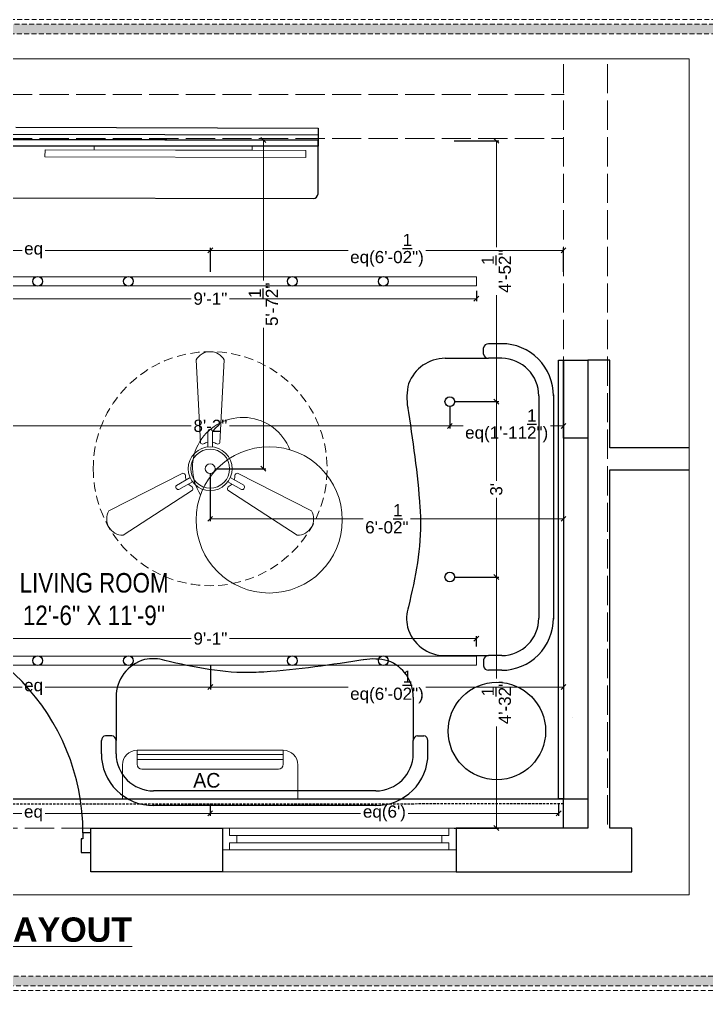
# Model space of a CAD drawing. Header units: millimetres. Extents: x 35877 to 3066687, y -650199 to -40525.
# Drawn here: x 148416.6 to 148557.6, y -179306.1 to -179106.9 of the extents above; entities that cross this region are included whole.
import ezdxf

# ---------------------------------------------------------------- set-up
doc = ezdxf.new("R2010")
doc.units = ezdxf.units.MM
doc.header["$MEASUREMENT"] = 0
doc.header["$PDMODE"] = 35
for name, pattern in [('00 . GROUND FLOOR$0$DASHED', [0.75, 0.5, -0.25]), ('ACAD_ISO02W100', [15, 12, -3]), ('DASHED', [0.75, 0.5, -0.25]), ('DASHEDX2', [1.5, 1, -0.5])]:
    doc.linetypes.add(name, pattern=pattern)
doc.layers.get('Defpoints').update_dxf_attribs({"color": 220})
doc.layers.add('AR DOOR', color=40, linetype='Continuous')
doc.layers.add('AR ELE-5', color=134, linetype='Continuous')
for name, color, linetype, lineweight in [('DIM.', 250, 'Continuous', 13), ('dim05', 1, 'Continuous', 13), ('Dimension', 10, 'DASHEDX2', 20), ('el', 7, 'Continuous', 20), ('Electrical', 84, 'Continuous', 30), ('FIRST FLOOR ( TEXT )', 7, 'Continuous', 9), ('FUR', 250, 'Continuous', 0), ('FURNITURE', 32, 'Continuous', 9), ('GDR_FLOATING COLUMN', 3, 'Continuous', 18), ('GROUND FLOOR', 7, 'Continuous', 9), ('GROUND FLOOR  ( PLINE )', 251, 'Continuous', 30), ('GROUND FLOOR ( DW_RAIL )', 7, 'Continuous', 9), ('Labelling', 1, 'Continuous', 25), ('Text', 7, 'Continuous', 15), ('wall', 7, 'Continuous', 30)]:
    doc.layers.add(name, color=color, linetype=linetype, lineweight=lineweight)
doc.styles.add('Arial', font='arial.ttf')
doc.styles.add('KATHA', font='swissc.ttf')
doc.styles.get("Standard").update_dxf_attribs({"font": 'arial.ttf', "height": 6})
doc.styles.add('TEXT', font='eurr____.ttf')
doc.dimstyles.new('ISO-25', dxfattribs={"dimtxt": 2.5, "dimasz": 1, "dimexe": 0.5, "dimexo": 1, "dimtad": 0, "dimdec": 1, "dimlunit": 4, "dimtxsty": 'Standard', "dimblk": 'OBLIQUE', "dimcen": 2.5, "dimclrd": 1, "dimclre": 1, "dimclrt": 5, "dimadec": 0, "dimazin": 0, "dimtfac": 1, "dimtdec": 1, "dimtmove": 0, "dimatfit": 3, "dimfxl": 1, "dimlwd": -1, "dimarcsym": 0})

# ---------------------------------------------------------------- blocks, each defined once
blk = doc.blocks.new('*U20')
for points in [[(0, 0), (0, 1120), (30, 1120), (30, 0)], [(-40, 0), (0, 0), (0, -30), (10, -30), (10, -100), (-40, -100)], [(1160, 0), (1120, 0), (1120, -30), (1110, -30), (1110, -100), (1160, -100)]]:
    blk.add_lwpolyline(points, close=True)
at = {"layer": 'AR ELE-5', "linetype": 'ByBlock', "ltscale": 15}
blk.add_arc((-1.6, -0.7), 1121.6, 0.0347, 87.627, dxfattribs=at)
blk = doc.blocks.new('ac paln')
at = {"layer": 'Electrical', "lineweight": 15}
for p, q in [((389238.69, -37646.36), (389238.69, -37610.34)), ((389238.69, -37610.34), (389245.67, -37610.34)), ((389245.81, -37613.35), (389248.68, -37613.35)), ((389246.82, -37643.35), (389246.82, -37613.35)), ((389247.82, -37643.35), (389247.82, -37613.35)), ((389248.68, -37613.35), (389248.68, -37643.35)), ((389248.68, -37643.35), (389248.68, -37613.35)), ((389244.81, -37642.35), (389244.81, -37614.35)), ((389245.81, -37643.35), (389248.68, -37643.35)), ((389248.68, -37643.35), (389248.68, -37643.35)), ((389245.67, -37646.36), (389238.69, -37646.36))]:
    blk.add_line(p, q, dxfattribs=at)
for centre, start, end in [((389245.67, -37613.35), 0, 90), ((389245.67, -37643.35), 270, 0)]:
    blk.add_arc(centre, 3.01, start, end, dxfattribs=at)
at = {"layer": 'Electrical', "lineweight": 15, "extrusion": (0, 0, -1)}
for centre, start_param, end_param in [((389245.81, -37614.35), -0.785398, 0.785398), ((389245.81, -37642.35), 3.926991, 5.497787)]:
    blk.add_ellipse(centre, major_axis=(-0.71, 0.71), ratio=1, start_param=start_param, end_param=end_param, dxfattribs=at)
at = {"layer": 'Text', "style": 'TEXT'}
blk.add_text('AC', height=3, rotation=270, dxfattribs=at).set_placement((389241.02, -37624.87))
blk = doc.blocks.new('fan')
at = {"layer": 'Electrical', "lineweight": 15, "ltscale": 20, "transparency": 33554687}
for p, q in [((3300835.29, -509900.78), (3300836.47, -509923.43)), ((3300841.81, -509923.43), (3300842.99, -509900.78)), ((3300838.47, -509924.57), (3300838.47, -509920.25)), ((3300839.81, -509920.28), (3300839.81, -509924.57)), ((3300831.66, -509931.77), (3300811.45, -509942.07)), ((3300829.93, -509935.08), (3300833.64, -509932.93)), ((3300844.64, -509932.93), (3300848.38, -509935.09)), ((3300866.83, -509942.07), (3300846.62, -509931.77)), ((3300815.3, -509948.74), (3300834.33, -509936.39)), ((3300834.31, -509934.09), (3300830.57, -509936.25)), ((3300843.95, -509936.39), (3300862.98, -509948.74)), ((3300847.68, -509936.23), (3300843.97, -509934.09))]:
    blk.add_line(p, q, dxfattribs=at)
at = {"layer": 'Electrical', "linetype": 'DASHED', "lineweight": 15, "ltscale": 5, "transparency": 33554687}
blk.add_circle((3300839.14, -509930.53), 32, dxfattribs=at)
at = {"layer": 'Electrical', "lineweight": 15, "ltscale": 20, "transparency": 33554687}
for centre, major_axis, start_param, end_param in [((3300839.14, -509902.94), (3.12, 3.12), -0.272136, 1.842967), ((3300839.13, -509920.5), (0.501, 0.501), -0.465536, 1.983618), ((3300839.14, -509930.53), (4.24, -4.24), 3.14161, 9.424795), ((3300839.14, -509930.53), (3.77, -3.77), 1.749190548672175e-05, 6.283202799085073), ((3300837.1, -509923.08), (0.51, 0.51), 2.863014, 4.257784), ((3300839.14, -509926.42), (2.27, -2.27), 2.565057, 2.951308), ((3300839.14, -509926.42), (2.27, 2.27), 0.19032, 0.57657), ((3300841.18, -509923.08), (0.51, -0.51), 5.167028, 6.561799), ((3300839.14, -509930.53), (0.943, 0.943), 1.570814, 7.853999), ((3300831.67, -509932.49), (0.51, -0.51), 0.978238, 2.373008), ((3300835.59, -509932.58), (2.27, -2.27), 3.855511, 4.241762), ((3300842.69, -509932.58), (2.27, 2.27), 5.183051, 5.569301), ((3300846.61, -509932.49), (0.51, -0.51), 2.339416, 3.734186), ((3300830.46, -509935.55), (0.501, -0.501), 3.199655, 5.648809), ((3300835.59, -509932.58), (2.27, -2.27), 4.659452, 5.045703), ((3300833.71, -509936.02), (0.51, 0.51), -1.325776, 0.068994), ((3300844.57, -509936.02), (0.51, -0.51), 3.072633, 4.467404), ((3300842.69, -509932.58), (2.27, 2.27), 4.37911, 4.765361), ((3300847.83, -509935.54), (0.501, 0.501), 3.723254, 6.172408), ((3300815.25, -509944.32), (3.12, -3.12), 3.393055, 5.508159), ((3300863.03, -509944.32), (3.12, -3.12), 5.48745, 7.602554)]:
    blk.add_ellipse(centre, major_axis=major_axis, ratio=1, start_param=start_param, end_param=end_param, dxfattribs=at)
blk = doc.blocks.new('_Oblique')
at = {"layer": 'wall', "color": 0, "lineweight": -2}
blk.add_line((-0.5, -0.5), (0.5, 0.5), dxfattribs=at)
blk = doc.blocks.new('*D389')
at = {"layer": 'Defpoints', "color": 0, "lineweight": 0, "transparency": 16777216}
for p in [(148383.2, -179154.25), (148383.2, -179159.68, 0.05), (148455.75, -179159.68, 0.05)]:
    blk.add_point(p, dxfattribs=at)
at = {"layer": 'dim05', "color": 1, "linetype": 'Continuous', "lineweight": -2, "transparency": 16777216}
for p, q in [((148383.2, -179158.68), (148383.2, -179153.75)), ((148455.75, -179158.68), (148455.75, -179153.75))]:
    blk.add_line(p, q, dxfattribs=at)
at = {"layer": 'dim05', "color": 1, "linetype": 'Continuous', "transparency": 16777216}
for p, q in [((148383.2, -179154.25), (148417.1, -179154.25)), ((148455.75, -179154.25), (148421.86, -179154.25))]:
    blk.add_line(p, q, dxfattribs=at)
at = {"layer": 'dim05', "color": 1, "transparency": 16777216, "rotation": 180}
blk.add_blockref('_Oblique', (148383.2, -179154.25), dxfattribs=at)
at = {"layer": 'dim05', "color": 1, "transparency": 16777216}
blk.add_blockref('_Oblique', (148455.75, -179154.25), dxfattribs=at)
at = {"layer": 'dim05', "color": 5, "lineweight": 25, "transparency": 16777216, "insert": (148419.48, -179154.25), "char_height": 2.5, "attachment_point": 5, "style": 'Arial'}
blk.add_mtext('eq', dxfattribs=at)
blk = doc.blocks.new('*D390')
at = {"layer": 'Defpoints', "color": 0, "lineweight": 0, "transparency": 16777216}
for p in [(148528.2, -179154.25), (148455.75, -179159.68, 0.05), (148528.2, -179159.68, 0.05)]:
    blk.add_point(p, dxfattribs=at)
at = {"layer": 'dim05', "color": 1, "linetype": 'Continuous', "lineweight": -2, "transparency": 16777216}
for p, q in [((148455.75, -179158.68), (148455.75, -179153.75)), ((148528.2, -179158.68), (148528.2, -179153.75))]:
    blk.add_line(p, q, dxfattribs=at)
at = {"layer": 'dim05', "color": 1, "linetype": 'Continuous', "transparency": 16777216}
for p, q in [((148455.75, -179154.25), (148483.99, -179154.25)), ((148528.2, -179154.25), (148499.97, -179154.25))]:
    blk.add_line(p, q, dxfattribs=at)
at = {"layer": 'dim05', "color": 1, "transparency": 16777216, "rotation": 180}
blk.add_blockref('_Oblique', (148455.75, -179154.25), dxfattribs=at)
at = {"layer": 'dim05', "color": 1, "transparency": 16777216}
blk.add_blockref('_Oblique', (148528.2, -179154.25), dxfattribs=at)
at = {"layer": 'dim05', "color": 5, "lineweight": 25, "transparency": 16777216, "insert": (148491.98, -179154.25), "char_height": 2.5, "attachment_point": 5, "style": 'Arial'}
blk.add_mtext('eq(6\'-0{\\H1x;\\S1/2;}")', dxfattribs=at)
blk = doc.blocks.new('*D391')
at = {"layer": 'Defpoints', "color": 0, "lineweight": 0, "transparency": 16777216}
for p in [(148401.18, -179161.56, 0.05), (148510.33, -179161.56, 0.05), (148510.33, -179164.18)]:
    blk.add_point(p, dxfattribs=at)
at = {"layer": 'dim05', "color": 1, "linetype": 'Continuous', "lineweight": -2, "transparency": 16777216}
for p, q in [((148401.18, -179162.56), (148401.18, -179164.68)), ((148510.33, -179162.56), (148510.33, -179164.68))]:
    blk.add_line(p, q, dxfattribs=at)
at = {"layer": 'dim05', "color": 1, "linetype": 'Continuous', "transparency": 16777216}
for p, q in [((148401.18, -179164.18), (148451.81, -179164.18)), ((148510.33, -179164.18), (148459.7, -179164.18))]:
    blk.add_line(p, q, dxfattribs=at)
at = {"layer": 'dim05', "color": 1, "transparency": 16777216, "rotation": 180}
blk.add_blockref('_Oblique', (148401.18, -179164.18), dxfattribs=at)
at = {"layer": 'dim05', "color": 1, "transparency": 16777216}
blk.add_blockref('_Oblique', (148510.33, -179164.18), dxfattribs=at)
at = {"layer": 'dim05', "color": 5, "lineweight": 25, "transparency": 16777216, "insert": (148455.75, -179164.18), "char_height": 2.5, "attachment_point": 5, "style": 'Arial'}
blk.add_mtext('9\'-1"', dxfattribs=at)
blk = doc.blocks.new('*D392')
at = {"layer": 'Defpoints', "color": 0, "lineweight": 0, "transparency": 16777216}
for p in [(148383.2, -179238.42, 0.05), (148455.75, -179238.42, 0.05), (148383.2, -179243.85)]:
    blk.add_point(p, dxfattribs=at)
at = {"layer": 'dim05', "color": 1, "linetype": 'Continuous', "lineweight": -2, "transparency": 16777216}
for p, q in [((148383.2, -179239.42), (148383.2, -179244.35)), ((148455.75, -179239.42), (148455.75, -179244.35))]:
    blk.add_line(p, q, dxfattribs=at)
at = {"layer": 'dim05', "color": 1, "linetype": 'Continuous', "transparency": 16777216}
for p, q in [((148383.2, -179243.85), (148417.1, -179243.85)), ((148455.75, -179243.85), (148421.86, -179243.85))]:
    blk.add_line(p, q, dxfattribs=at)
at = {"layer": 'dim05', "color": 1, "transparency": 16777216, "rotation": 180}
blk.add_blockref('_Oblique', (148383.2, -179243.85), dxfattribs=at)
at = {"layer": 'dim05', "color": 1, "transparency": 16777216}
blk.add_blockref('_Oblique', (148455.75, -179243.85), dxfattribs=at)
at = {"layer": 'dim05', "color": 5, "lineweight": 25, "transparency": 16777216, "insert": (148419.48, -179243.85), "char_height": 2.5, "attachment_point": 5, "style": 'Arial'}
blk.add_mtext('eq', dxfattribs=at)
blk = doc.blocks.new('*D393')
at = {"layer": 'Defpoints', "color": 0, "lineweight": 0, "transparency": 16777216}
for p in [(148455.75, -179238.42, 0.05), (148528.2, -179238.42, 0.05), (148528.2, -179243.85)]:
    blk.add_point(p, dxfattribs=at)
at = {"layer": 'dim05', "color": 1, "linetype": 'Continuous', "lineweight": -2, "transparency": 16777216}
for p, q in [((148455.75, -179239.42), (148455.75, -179244.35)), ((148528.2, -179239.42), (148528.2, -179244.35))]:
    blk.add_line(p, q, dxfattribs=at)
at = {"layer": 'dim05', "color": 1, "linetype": 'Continuous', "transparency": 16777216}
for p, q in [((148455.75, -179243.85), (148483.99, -179243.85)), ((148528.2, -179243.85), (148499.97, -179243.85))]:
    blk.add_line(p, q, dxfattribs=at)
at = {"layer": 'dim05', "color": 1, "transparency": 16777216, "rotation": 180}
blk.add_blockref('_Oblique', (148455.75, -179243.85), dxfattribs=at)
at = {"layer": 'dim05', "color": 1, "transparency": 16777216}
blk.add_blockref('_Oblique', (148528.2, -179243.85), dxfattribs=at)
at = {"layer": 'dim05', "color": 5, "lineweight": 25, "transparency": 16777216, "insert": (148491.98, -179243.85), "char_height": 2.5, "attachment_point": 5, "style": 'Arial'}
blk.add_mtext('eq(6\'-0{\\H1x;\\S1/2;}")', dxfattribs=at)
blk = doc.blocks.new('*D394')
at = {"layer": 'Defpoints', "color": 0, "lineweight": 0, "transparency": 16777216}
for p in [(148510.33, -179233.92), (148401.18, -179236.54, 0.05), (148510.33, -179236.54, 0.05)]:
    blk.add_point(p, dxfattribs=at)
at = {"layer": 'dim05', "color": 1, "linetype": 'Continuous', "lineweight": -2, "transparency": 16777216}
for p, q in [((148401.18, -179235.54), (148401.18, -179233.42)), ((148510.33, -179235.54), (148510.33, -179233.42))]:
    blk.add_line(p, q, dxfattribs=at)
at = {"layer": 'dim05', "color": 1, "linetype": 'Continuous', "transparency": 16777216}
for p, q in [((148401.18, -179233.92), (148451.81, -179233.92)), ((148510.33, -179233.92), (148459.7, -179233.92))]:
    blk.add_line(p, q, dxfattribs=at)
at = {"layer": 'dim05', "color": 1, "transparency": 16777216, "rotation": 180}
blk.add_blockref('_Oblique', (148401.18, -179233.92), dxfattribs=at)
at = {"layer": 'dim05', "color": 1, "transparency": 16777216}
blk.add_blockref('_Oblique', (148510.33, -179233.92), dxfattribs=at)
at = {"layer": 'dim05', "color": 5, "lineweight": 25, "transparency": 16777216, "insert": (148455.75, -179233.92), "char_height": 2.5, "attachment_point": 5, "style": 'Arial'}
blk.add_mtext('9\'-1"', dxfattribs=at)
blk = doc.blocks.new('*D398')
at = {"layer": 'Defpoints', "color": 0, "lineweight": 0, "transparency": 16777216}
for p in [(148504.77, -179221.28, 0.05), (148504.77, -179272.78, 0.05), (148514.42, -179272.78)]:
    blk.add_point(p, dxfattribs=at)
at = {"layer": 'dim05', "color": 1, "linetype": 'Continuous', "lineweight": -2, "transparency": 16777216}
for p, q in [((148505.77, -179221.28), (148514.92, -179221.28)), ((148505.77, -179272.78), (148514.92, -179272.78))]:
    blk.add_line(p, q, dxfattribs=at)
at = {"layer": 'dim05', "color": 1, "linetype": 'Continuous', "transparency": 16777216}
for p, q in [((148514.42, -179221.28), (148514.42, -179242.12)), ((148514.42, -179272.78), (148514.42, -179251.94))]:
    blk.add_line(p, q, dxfattribs=at)
at = {"layer": 'dim05', "color": 1, "transparency": 16777216}
for p, rotation in [((148514.42, -179221.28), 90), ((148514.42, -179272.78), 270)]:
    blk.add_blockref('_Oblique', p, dxfattribs=dict(at, rotation=rotation))
at = {"layer": 'dim05', "color": 5, "lineweight": 25, "transparency": 16777216, "insert": (148514.42, -179247.03), "char_height": 2.5, "attachment_point": 5, "rotation": 90, "style": 'Arial'}
blk.add_mtext('4\'-3{\\H1x;\\S1/2;}"', dxfattribs=at)
blk = doc.blocks.new('*D399')
at = {"layer": 'Defpoints', "color": 0, "lineweight": 0, "transparency": 16777216}
for p in [(148504.77, -179185.28, 0.05), (148514.42, -179185.28), (148504.77, -179221.28, 0.05)]:
    blk.add_point(p, dxfattribs=at)
at = {"layer": 'dim05', "color": 1, "linetype": 'Continuous', "lineweight": -2, "transparency": 16777216}
for p, q in [((148505.77, -179185.28), (148514.92, -179185.28)), ((148505.77, -179221.28), (148514.92, -179221.28))]:
    blk.add_line(p, q, dxfattribs=at)
at = {"layer": 'dim05', "color": 1, "linetype": 'Continuous', "transparency": 16777216}
for p, q in [((148514.42, -179185.28), (148514.42, -179201.51)), ((148514.42, -179221.28), (148514.42, -179205.06))]:
    blk.add_line(p, q, dxfattribs=at)
at = {"layer": 'dim05', "color": 1, "transparency": 16777216}
for p, rotation in [((148514.42, -179185.28), 90), ((148514.42, -179221.28), 270)]:
    blk.add_blockref('_Oblique', p, dxfattribs=dict(at, rotation=rotation))
at = {"layer": 'dim05', "color": 5, "lineweight": 25, "transparency": 16777216, "insert": (148514.42, -179203.28), "char_height": 2.5, "attachment_point": 5, "rotation": 90, "style": 'Arial'}
blk.add_mtext("3'", dxfattribs=at)
blk = doc.blocks.new('*D400')
at = {"layer": 'Defpoints', "color": 0, "lineweight": 0, "transparency": 16777216}
for p in [(148504.77, -179131.78, 0.05), (148514.42, -179131.78), (148504.77, -179185.28, 0.05)]:
    blk.add_point(p, dxfattribs=at)
at = {"layer": 'dim05', "color": 1, "linetype": 'Continuous', "lineweight": -2, "transparency": 16777216}
for p, q in [((148505.77, -179131.78), (148514.92, -179131.78)), ((148505.77, -179185.28), (148514.92, -179185.28))]:
    blk.add_line(p, q, dxfattribs=at)
at = {"layer": 'dim05', "color": 1, "linetype": 'Continuous', "transparency": 16777216}
for p, q in [((148514.42, -179131.78), (148514.42, -179153.62)), ((148514.42, -179185.28), (148514.42, -179163.44))]:
    blk.add_line(p, q, dxfattribs=at)
at = {"layer": 'dim05', "color": 1, "transparency": 16777216}
for p, rotation in [((148514.42, -179131.78), 90), ((148514.42, -179185.28), 270)]:
    blk.add_blockref('_Oblique', p, dxfattribs=dict(at, rotation=rotation))
at = {"layer": 'dim05', "color": 5, "lineweight": 25, "transparency": 16777216, "insert": (148514.42, -179158.53), "char_height": 2.5, "attachment_point": 5, "rotation": 90, "style": 'Arial'}
blk.add_mtext('4\'-5{\\H1x;\\S1/2;}"', dxfattribs=at)
blk = doc.blocks.new('*D402')
at = {"layer": 'Defpoints', "color": 0, "lineweight": 0, "transparency": 16777216}
for p in [(148406.63, -179185.28, 0.05), (148504.88, -179185.28, 0.05), (148504.88, -179190.27)]:
    blk.add_point(p, dxfattribs=at)
at = {"layer": 'dim05', "color": 1, "linetype": 'Continuous', "lineweight": -2, "transparency": 16777216}
for p, q in [((148406.63, -179186.28), (148406.63, -179190.77)), ((148504.88, -179186.28), (148504.88, -179190.77))]:
    blk.add_line(p, q, dxfattribs=at)
at = {"layer": 'dim05', "color": 1, "linetype": 'Continuous', "transparency": 16777216}
for p, q in [((148406.63, -179190.27), (148451.81, -179190.27)), ((148504.88, -179190.27), (148459.7, -179190.27))]:
    blk.add_line(p, q, dxfattribs=at)
at = {"layer": 'dim05', "color": 1, "transparency": 16777216, "rotation": 180}
blk.add_blockref('_Oblique', (148406.63, -179190.27), dxfattribs=at)
at = {"layer": 'dim05', "color": 1, "transparency": 16777216}
blk.add_blockref('_Oblique', (148504.88, -179190.27), dxfattribs=at)
at = {"layer": 'dim05', "color": 5, "lineweight": 25, "transparency": 16777216, "insert": (148455.75, -179190.27), "char_height": 2.5, "attachment_point": 5, "style": 'Arial'}
blk.add_mtext('8\'-2"', dxfattribs=at)
blk = doc.blocks.new('*D403')
at = {"layer": 'Defpoints', "color": 0, "lineweight": 0, "transparency": 16777216}
for p in [(148504.88, -179185.28, 0.05), (148528.2, -179185.28, 0.05), (148528.2, -179190.27)]:
    blk.add_point(p, dxfattribs=at)
at = {"layer": 'dim05', "color": 1, "linetype": 'Continuous', "lineweight": -2, "transparency": 16777216}
for p, q in [((148504.88, -179186.28), (148504.88, -179190.77)), ((148528.2, -179186.28), (148528.2, -179190.77))]:
    blk.add_line(p, q, dxfattribs=at)
at = {"layer": 'dim05', "color": 1, "linetype": 'Continuous', "transparency": 16777216}
for p, q in [((148504.88, -179190.27), (148507.58, -179190.27)), ((148528.2, -179190.27), (148525.5, -179190.27))]:
    blk.add_line(p, q, dxfattribs=at)
at = {"layer": 'dim05', "color": 1, "transparency": 16777216, "rotation": 180}
blk.add_blockref('_Oblique', (148504.88, -179190.27), dxfattribs=at)
at = {"layer": 'dim05', "color": 1, "transparency": 16777216}
blk.add_blockref('_Oblique', (148528.2, -179190.27), dxfattribs=at)
at = {"layer": 'dim05', "color": 5, "lineweight": 25, "transparency": 16777216, "insert": (148516.54, -179190.27), "char_height": 2.5, "attachment_point": 5, "style": 'Arial'}
blk.add_mtext('eq(1\'-11{\\H1x;\\S1/2;}")', dxfattribs=at)
blk = doc.blocks.new('*D404')
at = {"layer": 'Defpoints', "color": 0, "lineweight": 0, "transparency": 16777216}
for p in [(148455.7, -179199.05, 0.05), (148528.2, -179199.05, 0.05), (148528.2, -179209.34)]:
    blk.add_point(p, dxfattribs=at)
at = {"layer": 'dim05', "color": 1, "linetype": 'Continuous', "lineweight": -2, "transparency": 16777216}
for p, q in [((148455.7, -179200.05), (148455.7, -179209.84)), ((148528.2, -179200.05), (148528.2, -179209.84))]:
    blk.add_line(p, q, dxfattribs=at)
at = {"layer": 'dim05', "color": 1, "linetype": 'Continuous', "transparency": 16777216}
for p, q in [((148455.7, -179209.34), (148487.09, -179209.34)), ((148528.2, -179209.34), (148496.82, -179209.34))]:
    blk.add_line(p, q, dxfattribs=at)
at = {"layer": 'dim05', "color": 1, "transparency": 16777216, "rotation": 180}
blk.add_blockref('_Oblique', (148455.7, -179209.34), dxfattribs=at)
at = {"layer": 'dim05', "color": 1, "transparency": 16777216}
blk.add_blockref('_Oblique', (148528.2, -179209.34), dxfattribs=at)
at = {"layer": 'dim05', "color": 5, "lineweight": 25, "transparency": 16777216, "insert": (148491.95, -179209.34), "char_height": 2.5, "attachment_point": 5, "style": 'Arial'}
blk.add_mtext('6\'-0{\\H1x;\\S1/2;}"', dxfattribs=at)
blk = doc.blocks.new('*D405')
at = {"layer": 'Defpoints', "color": 0, "lineweight": 0, "transparency": 16777216}
for p in [(148455.88, -179131.59, 0.05), (148466.62, -179131.59), (148455.7, -179199.05, 0.05)]:
    blk.add_point(p, dxfattribs=at)
at = {"layer": 'dim05', "color": 1, "linetype": 'Continuous', "lineweight": -2, "transparency": 16777216}
for p, q in [((148456.88, -179131.59), (148467.12, -179131.59)), ((148456.7, -179199.05), (148467.12, -179199.05))]:
    blk.add_line(p, q, dxfattribs=at)
at = {"layer": 'dim05', "color": 1, "linetype": 'Continuous', "transparency": 16777216}
for p, q in [((148466.62, -179131.59), (148466.62, -179160.46)), ((148466.62, -179199.05), (148466.62, -179170.18))]:
    blk.add_line(p, q, dxfattribs=at)
at = {"layer": 'dim05', "color": 1, "transparency": 16777216}
for p, rotation in [((148466.62, -179131.59), 90), ((148466.62, -179199.05), 270)]:
    blk.add_blockref('_Oblique', p, dxfattribs=dict(at, rotation=rotation))
at = {"layer": 'dim05', "color": 5, "lineweight": 25, "transparency": 16777216, "insert": (148466.62, -179165.32), "char_height": 2.5, "attachment_point": 5, "rotation": 90, "style": 'Arial'}
blk.add_mtext('5\'-7{\\H1x;\\S1/2;}"', dxfattribs=at)
blk = doc.blocks.new('*D406')
at = {"layer": 'Defpoints', "color": 0, "lineweight": 0, "transparency": 16777216}
for p in [(148455.7, -179266.82, 0.05), (148527.2, -179266.82, 0.05), (148527.2, -179269.78)]:
    blk.add_point(p, dxfattribs=at)
at = {"layer": 'dim05', "color": 1, "linetype": 'Continuous', "lineweight": -2, "transparency": 16777216}
for p, q in [((148455.7, -179267.82), (148455.7, -179270.28)), ((148527.2, -179267.82), (148527.2, -179270.28))]:
    blk.add_line(p, q, dxfattribs=at)
at = {"layer": 'dim05', "color": 1, "linetype": 'Continuous', "transparency": 16777216}
for p, q in [((148455.7, -179269.78), (148486.54, -179269.78)), ((148527.2, -179269.78), (148496.36, -179269.78))]:
    blk.add_line(p, q, dxfattribs=at)
at = {"layer": 'dim05', "color": 1, "transparency": 16777216, "rotation": 180}
blk.add_blockref('_Oblique', (148455.7, -179269.78), dxfattribs=at)
at = {"layer": 'dim05', "color": 1, "transparency": 16777216}
blk.add_blockref('_Oblique', (148527.2, -179269.78), dxfattribs=at)
at = {"layer": 'dim05', "color": 5, "lineweight": 25, "transparency": 16777216, "insert": (148491.45, -179269.78), "char_height": 2.5, "attachment_point": 5, "style": 'Arial'}
blk.add_mtext("eq(6')", dxfattribs=at)
blk = doc.blocks.new('*D407')
at = {"layer": 'Defpoints', "color": 0, "lineweight": 0, "transparency": 16777216}
for p in [(148383.2, -179267.83, 0.05), (148455.7, -179266.82, 0.05), (148383.2, -179269.78)]:
    blk.add_point(p, dxfattribs=at)
at = {"layer": 'dim05', "color": 1, "linetype": 'Continuous', "lineweight": -2, "transparency": 16777216}
for p, q in [((148455.7, -179267.82), (148455.7, -179270.28)), ((148383.2, -179268.83), (148383.2, -179270.28))]:
    blk.add_line(p, q, dxfattribs=at)
at = {"layer": 'dim05', "color": 1, "linetype": 'Continuous', "transparency": 16777216}
for p, q in [((148383.2, -179269.78), (148417.07, -179269.78)), ((148455.7, -179269.78), (148421.83, -179269.78))]:
    blk.add_line(p, q, dxfattribs=at)
at = {"layer": 'dim05', "color": 1, "transparency": 16777216, "rotation": 180}
blk.add_blockref('_Oblique', (148383.2, -179269.78), dxfattribs=at)
at = {"layer": 'dim05', "color": 1, "transparency": 16777216}
blk.add_blockref('_Oblique', (148455.7, -179269.78), dxfattribs=at)
at = {"layer": 'dim05', "color": 5, "lineweight": 25, "transparency": 16777216, "insert": (148419.45, -179269.78), "char_height": 2.5, "attachment_point": 5, "style": 'Arial'}
blk.add_mtext('eq', dxfattribs=at)

msp = doc.modelspace()

# ---------------------------------------------------------------- hatches: boundary and pattern name
at = {"layer": 'Dimension', "true_color": 0xd39e00, "transparency": 33554687}
h = msp.add_hatch(color=42, dxfattribs=at)
h.paths.add_polyline_path([(148337.5793, -179107.8542), (148337.5793, -179305.1451), (148617.8717, -179305.1451), (148617.8717, -179107.8542)])
h.paths.add_polyline_path([(148339.5465, -179109.8214), (148615.9046, -179109.8214), (148615.9046, -179303.178), (148339.5465, -179303.178)], flags=16)

# ---------------------------------------------------------------- linework, layer by layer
at = {"color": 9, "lineweight": 9, "true_color": 0xc7c8ca, "transparency": 33554687, "elevation": 0.0495}
for points in [[(148464.3247, -179133.7019), (148464.3266, -179132.936), (148431.8898, -179132.8522), (148431.8879, -179133.6181)], [(148475.3567, -179135.1895), (148475.3604, -179133.7428), (148421.8167, -179133.6045), (148421.813, -179135.0512)]]:
    msp.add_lwpolyline(points, close=True, dxfattribs=at)
at = {"layer": 'Dimension', "color": 42, "true_color": 0xd39e00, "transparency": 33554687, "elevation": 0.2925}
for points in [[(148336.5958, -179106.8707), (148618.8553, -179106.8707), (148618.8553, -179306.1287), (148336.5958, -179306.1287)], [(148337.5793, -179107.8542), (148617.8717, -179107.8542), (148617.8717, -179305.1451), (148337.5793, -179305.1451)], [(148339.5465, -179109.8214), (148615.9046, -179109.8214), (148615.9046, -179303.178), (148339.5465, -179303.178)]]:
    msp.add_lwpolyline(points, close=True, dxfattribs=at)
at = {"layer": 'FUR', "transparency": 33554687}
msp.add_line((148530.0708, -179250.0927, 0.0495), (148530.0708, -179250.0927, 0.0495), dxfattribs=at)
msp.add_line((148530.0708, -179250.0927, 0.0495), (148530.0708, -179250.0927, 0.0495), dxfattribs=at)
at = {"layer": 'FURNITURE', "color": 9, "lineweight": 30, "true_color": 0xc7c8ca, "transparency": 33554687}
for p, q in [((148477.8376, -179142.6421, 0.0495), (148477.866, -179131.6421, 0.0495)), ((148383.2878, -179143.407, 0.0495), (148476.835, -179143.6395, 0.0495)), ((148382.9695, -179266.8322, 0.0495), (148528.2016, -179266.7652, 0.0495))]:
    msp.add_line(p, q, dxfattribs=at)
at = {"layer": 'FURNITURE', "color": 9, "lineweight": 30, "true_color": 0xc7c8ca, "transparency": 16777216}
for p, q in [((148511.8129, -179175.531, 3.7496), (148511.8129, -179174.2827, 3.7496)), ((148515.5152, -179173.4068, 3.7496), (148512.8129, -179173.4068, 3.7496)), ((148503.9015, -179176.4068, 2.8629), (148512.8129, -179176.4068, 3.7496)), ((148515.5152, -179176.4068, 3.7496), (148512.8129, -179176.4068, 3.7496)), ((148523.1265, -179184.1229, -4.0705), (148523.1265, -179229.6908, -1.4147)), ((148526.1265, -179183.9144, 0.1316), (148526.1265, -179229.8992, 2.9565)), ((148503.9015, -179237.4068, 2.8629), (148512.8129, -179237.4068, 3.7496)), ((148511.8129, -179238.2827, 3.7496), (148511.8129, -179239.531, 3.7496)), ((148515.5152, -179237.4068, 2.3904), (148512.8129, -179237.4068, 2.3904)), ((148515.5152, -179240.4068, 2.3904), (148512.8129, -179240.4068, 2.3904)), ((148436.3851, -179245.9294, 2.8629), (148436.3851, -179254.8408, 3.7496)), ((148497.3851, -179245.9294, 2.8629), (148497.3851, -179254.8408, 3.7496)), ((148435.5092, -179253.8408, 3.7496), (148434.2609, -179253.8408, 3.7496)), ((148498.2609, -179253.8408, 3.7496), (148499.5092, -179253.8408, 3.7496)), ((148433.3851, -179257.5431, 2.3904), (148433.3851, -179254.8408, 2.3904)), ((148436.3851, -179257.5431, 2.3904), (148436.3851, -179254.8408, 2.3904)), ((148497.3851, -179257.5431, 3.7496), (148497.3851, -179254.8408, 3.7496)), ((148500.3851, -179257.5431, 3.7496), (148500.3851, -179254.8408, 3.7496)), ((148489.669, -179265.1544, -4.0705), (148444.1011, -179265.1544, -1.4147)), ((148489.8775, -179268.1544, 0.1316), (148443.8927, -179268.1544, 2.9565))]:
    msp.add_line(p, q, dxfattribs=at)
at = {"layer": 'FURNITURE', "color": 18, "lineweight": 0, "true_color": 0x000000, "transparency": 33554687, "elevation": 0.0549}
msp.add_lwpolyline([(148365.6081, -179114.9422), (148553.9889, -179114.9422), (148553.9889, -179286.4852), (148365.6081, -179286.4852)], close=True, dxfattribs=at)
at = {"layer": 'FURNITURE', "color": 9, "lineweight": 30, "true_color": 0xc7c8ca, "transparency": 33554687, "elevation": 0.0495}
msp.add_lwpolyline([(148415.8585, -179128.9908), (148477.874, -179129.1499), (148477.8624, -179131.6499), (148415.8469, -179131.4908), (148415.8469, -179131.4897)], dxfattribs=at)
for points in [[(148383.3215, -179130.3308), (148477.866, -179130.5409), (148477.866, -179131.6421), (148383.3189, -179131.4068)], [(148527.2021, -179176.7814), (148528.2021, -179176.7814), (148528.2021, -179266.7754), (148527.2021, -179266.7754)]]:
    msp.add_lwpolyline(points, close=True, dxfattribs=at)
at = {"layer": 'FURNITURE', "color": 9, "lineweight": 25, "true_color": 0xc7c8ca, "transparency": 33554687, "elevation": 0.0495}
msp.add_lwpolyline([(148383.3252, -179131.4057), (148477.8624, -179131.6499), (148477.8624, -179132.8941), (148383.3214, -179132.8941)], close=True, dxfattribs=at)
at = {"layer": 'FURNITURE', "color": 1, "lineweight": 0, "transparency": 33554687}
for points, elevation in [([(148401.1835, -179159.681), (148510.3263, -179159.681), (148510.3263, -179161.5566), (148401.1835, -179161.5566)], 0.0495), ([(148401.1835, -179239.3712), (148510.3263, -179239.3712), (148510.3263, -179237.4957), (148401.1835, -179237.4957)], 0.0549)]:
    msp.add_lwpolyline(points, close=True, dxfattribs=dict(at, elevation=elevation))
at = {"layer": 'FURNITURE', "color": 240, "lineweight": 30, "true_color": 0xed1f24, "transparency": 33554687}
for centre in [(148420.2884, -179160.6188, 0.0495), (148438.9364, -179160.6056, 0.0495), (148472.5734, -179160.6056, 0.0495), (148491.2214, -179160.6188, 0.0495), (148504.8752, -179185.2814, 0.0495), (148504.8752, -179221.2814, 0.0495), (148420.2884, -179238.4335, 0.0549), (148438.9364, -179238.4467, 0.0549), (148472.5734, -179238.4467, 0.0549), (148491.2214, -179238.4335, 0.0549)]:
    msp.add_circle(centre, 1, dxfattribs=at)
at = {"layer": 'FURNITURE', "color": 9, "true_color": 0xc7c8ca, "transparency": 33554687}
msp.add_circle((148467.8114, -179209.5609, 0.1188), 15, dxfattribs=at)
at = {"layer": 'FURNITURE', "color": 9, "lineweight": 30, "true_color": 0xc7c8ca, "transparency": 16777216}
msp.add_circle((148514.5298, -179252.8836), 10.0007, dxfattribs=at)
at = {"layer": 'FURNITURE', "color": 9, "lineweight": 30, "true_color": 0xc7c8ca, "transparency": 33554687}
msp.add_arc((148476.8376, -179142.6395, 0.0495), 1, 269.852004, 359.852004, dxfattribs=at)
at = {"layer": 'FURNITURE', "color": 9, "lineweight": 30, "true_color": 0xc7c8ca, "transparency": 16777216}
for centre, radius, start, end in [((148512.8129, -179174.4156, 2.3904), 1.0088, 90, 172.426997), ((148515.5152, -179184.0187, 2.3904), 10.6118, 359.437304, 90), ((148503.9215, -179184.4268, 4.2221), 8.02, 90.142681, 159.426293), ((148512.8129, -179175.398, 2.3904), 1.0088, 187.573003, 270), ((148515.4097, -179184.1229, 2.3904), 7.7169, 0, 89.099545), ((148508.4488, -179184.5246, 4.2221), 12.384, 166.380272, 189.494728), ((148504.1429, -179229.8013, -1.3219), 8.1339, 162.618345, 192.466718), ((148515.5152, -179229.795, 2.3904), 10.6118, 270, 0.562696), ((148515.4097, -179229.6908, 2.3904), 7.7169, 270.900455, 0), ((148503.9215, -179229.3869, 2.8629), 8.02, 195.700879, 269.857319), ((148444.405, -179245.9494, 2.8629), 8.02, 105.700879, 179.857319), ((148443.9906, -179246.1707, -1.3219), 8.1339, 72.618345, 102.466718), ((148489.2673, -179250.4766, 4.2221), 12.384, 76.380272, 99.494728), ((148489.3651, -179245.9494, 4.2221), 8.02, 0.142681, 69.426293), ((148512.8129, -179238.4156, 2.3904), 1.0088, 90, 172.426997), ((148512.8129, -179239.398, 2.3904), 1.0088, 187.573003, 270), ((148434.3939, -179254.8408, 2.3904), 1.0088, 97.573003, 180), ((148435.3763, -179254.8408, 2.3904), 1.0088, 0, 82.426997), ((148498.3939, -179254.8408, 2.3904), 1.0088, 97.573003, 180), ((148499.3763, -179254.8408, 2.3904), 1.0088, 0, 82.426997), ((148443.9969, -179257.5431, 2.3904), 10.6118, 180, 270.562696), ((148444.1011, -179257.4375, 2.3904), 7.7169, 180.900455, 270), ((148489.7732, -179257.5431, 2.3904), 10.6118, 269.437304, 0), ((148489.669, -179257.4375, 2.3904), 7.7169, 270, 359.099545)]:
    msp.add_arc(centre, radius, start, end, dxfattribs=at)
at = {"layer": 'FURNITURE', "color": 9, "true_color": 0xc7c8ca, "transparency": 33554687}
msp.add_arc((148462.4026, -179198.849, 0.1188), 10.3133, 20.909611, 212.672441, dxfattribs=at)
at = {"layer": 'FURNITURE', "color": 9, "lineweight": 30, "true_color": 0xc7c8ca, "transparency": 16777216}
for points in [[(148496.1874, -179186.2629, 3.8912), (148497.2513, -179193.1449, 2.6621), (148498.3724, -179200.7295, 1.4103), (148499.1923, -179214.6737, 1.5915), (148497.7884, -179221.3736, 0.1233), (148496.3804, -179227.3715, -1.3219)], [(148487.529, -179238.2153, 3.8912), (148480.647, -179239.2792, 2.6621), (148473.0624, -179240.4003, 1.4103), (148459.1182, -179241.2201, 1.5915), (148452.4183, -179239.8162, 0.1233), (148446.4204, -179238.4083, -1.3219)]]:
    msp.add_open_spline(points, degree=3, knots=[1.8844998, 1.8844998, 1.8844998, 1.8844998, 22.97733312, 25.09559381, 43.70575449, 43.70575449, 43.70575449, 43.70575449], dxfattribs=at)
at = {"layer": 'GDR_FLOATING COLUMN', "color": 9, "linetype": '00 . GROUND FLOOR$0$DASHED', "lineweight": 30, "true_color": 0xc7c8ca, "transparency": 33554687}
msp.add_line((148382.9699, -179267.8322, 0.0495), (148528.2005, -179267.7652, 0.0495), dxfattribs=at)
at = {"layer": 'GROUND FLOOR', "transparency": 33554687}
for p, q in [((148533.2021, -179272.7814, 0.0495), (148431.2021, -179272.7814, 0.0495)), ((148431.2021, -179272.7814, 0.0495), (148431.2021, -179281.7814, 0.0495))]:
    msp.add_line(p, q, dxfattribs=at)
at = {"layer": 'GROUND FLOOR  ( PLINE )', "transparency": 33554687, "elevation": 0.0495}
for points in [[(148553.9889, -179194.7814), (148537.7021, -179194.7814), (148537.7021, -179176.7814), (148533.2021, -179176.7814), (148533.2021, -179272.7814), (148506.2021, -179272.7814), (148506.2021, -179281.7814), (148537.7021, -179281.7814)], [(148537.7021, -179272.7814), (148537.7021, -179199.2814), (148553.9889, -179199.2814)], [(148537.7021, -179281.7814), (148537.7021, -179281.7814), (148542.2021, -179281.7814), (148542.2021, -179272.7814), (148537.7021, -179272.7814)]]:
    msp.add_lwpolyline(points, dxfattribs=at)
msp.add_lwpolyline([(148431.2021, -179272.7814), (148458.2021, -179272.7814), (148458.2021, -179281.7814), (148431.2021, -179281.7814)], close=True, dxfattribs=at)
at = {"layer": 'GROUND FLOOR ( DW_RAIL )', "transparency": 33554687, "elevation": 0.0495}
for points in [[(148458.2021, -179272.7814), (148506.2021, -179272.7814), (148506.2021, -179281.7814), (148458.2021, -179281.7814)], [(148506.2021, -179272.7814), (148504.7021, -179272.7814), (148504.7021, -179274.2814), (148503.2021, -179274.2814), (148503.2021, -179275.7814), (148461.2021, -179275.7814), (148461.2021, -179274.2814), (148459.7021, -179274.2814), (148459.7021, -179272.7814), (148458.2021, -179272.7814), (148458.2021, -179277.2814), (148459.7021, -179277.2814), (148459.7021, -179275.7814), (148461.2021, -179275.7814), (148461.2021, -179274.2814), (148503.2021, -179274.2814), (148503.2021, -179275.7814), (148504.7021, -179275.7814), (148504.7021, -179277.2814), (148506.2021, -179277.2814), (148506.2021, -179272.7814), (148458.2021, -179272.7814), (148458.2021, -179277.2814), (148506.2021, -179277.2814)]]:
    msp.add_lwpolyline(points, close=True, dxfattribs=at)
at = {"layer": 'Labelling', "color": 251, "linetype": 'ACAD_ISO02W100', "lineweight": 0, "ltscale": 0.5, "true_color": 0x636466, "transparency": 33554687}
for p, q in [((148528.2021, -179272.0307, 0.0495), (148528.2021, -179114.9422, 0.0495)), ((148537.2021, -179272.0307, 0.0495), (148537.2021, -179114.9422, 0.0495)), ((148383.2021, -179122.2814, 0.0495), (148528.3196, -179122.2814, 0.0495)), ((148383.2021, -179131.2814, 0.0495), (148528.2021, -179131.2814, 0.0495)), ((148383.2021, -179131.2814, 0.0495), (148528.2021, -179131.2814, 0.0495)), ((148431.2021, -179272.7814, 0.0495), (148383.2021, -179272.7814, 0.0495))]:
    msp.add_line(p, q, dxfattribs=at)
at = {"layer": 'Labelling', "lineweight": 30, "ltscale": 10, "transparency": 33554687, "elevation": 0.0495}
for points in [[(148528.2021, -179176.7814), (148533.2021, -179176.7814), (148533.2021, -179192.7814), (148528.2021, -179192.7814)], [(148528.2021, -179266.7814), (148533.2021, -179266.7814), (148533.2021, -179272.7814), (148528.2021, -179272.7814)]]:
    msp.add_lwpolyline(points, close=True, dxfattribs=at)

# ---------------------------------------------------------------- block references
at = {"layer": 'AR DOOR', "linetype": 'ByBlock', "lineweight": -2, "transparency": 33554687, "extrusion": (0, 0, -1), "xscale": -0.04000000000002399, "yscale": 0.04000000000002399, "zscale": -0.04000000000002399}
msp.add_blockref('*U20', (-148384.8021, -179273.7814, -0.0495), dxfattribs=at)
at = {"layer": 'dim05', "color": 1, "lineweight": 35, "transparency": 33554687, "xscale": -0.7500069902881101, "yscale": 0.7500069902881101, "zscale": 0.7500069902881101}
msp.add_blockref('fan', (2624108.1311, 203252.4102, 0.0495), dxfattribs=at)
at = {"layer": 'el', "color": 18, "true_color": 0x000000, "transparency": 33554687, "rotation": 90}
msp.add_blockref('ac paln', (110827.3521, -568505.5079, 0.0495), dxfattribs=at)

# ---------------------------------------------------------------- texts
at = {"layer": 'DIM.', "color": 1, "transparency": 33554687, "insert": (148375.6717, -179291.1184, 0.3618), "char_height": 5, "attachment_point": 1}
msp.add_mtext_dynamic_manual_height_columns('{\\fArial|b1|i0|c0|p34;\\LLIGHTING LAYOUT}', width=111.558836, gutter_width=1, heights=[0], dxfattribs=at)
at = {"layer": 'FIRST FLOOR ( TEXT )', "transparency": 33554687, "insert": (148431.8871, -179225.825, 0.0495), "char_height": 4, "attachment_point": 5, "style": 'KATHA'}
msp.add_mtext("LIVING ROOM\\P12'-6'' X 11'-9''", dxfattribs=at)

# ---------------------------------------------------------------- dimensions: what is measured, and where the dimension line sits
at = {"layer": 'dim05', "color": 27, "lineweight": 25, "true_color": 0x7d5120, "transparency": 33554687}
for base, p1, p2, picture, middle in [((148466.6225, -179131.5935), (148455.7021, -179199.0506, 0.0495), (148455.8752, -179131.5935, 0.0495), '*D405', (148466.6225, -179165.3221)), ((148514.4195, -179131.7814), (148504.7696, -179185.2814, 0.0495), (148504.7696, -179131.7814, 0.0495), '*D400', (148514.4195, -179158.5314)), ((148514.4195, -179185.2814), (148504.7696, -179221.2814, 0.0495), (148504.7696, -179185.2814, 0.0495), '*D399', (148514.4195, -179203.2814)), ((148514.4195, -179272.7814), (148504.7696, -179221.2814, 0.0495), (148504.7696, -179272.7814, 0.0495), '*D398', (148514.4195, -179247.0314))]:
    dim = msp.add_linear_dim(base=base, p1=p1, p2=p2, angle=90, dimstyle='ISO-25', override={"dimtxsty": 'Arial'}, dxfattribs=at)
    dim.commit()
    dim.dimension.update_dxf_attribs({"geometry": picture, "text_midpoint": middle})
for base, p1, p2, text, picture, middle in [((148528.2021, -179154.2465), (148455.7549, -179159.681, 0.0495), (148528.2021, -179159.681, 0.0495), 'eq(<>)', '*D390', (148491.9785, -179154.2465)), ((148383.2021, -179154.2465), (148455.7549, -179159.681, 0.0495), (148383.2021, -179159.681, 0.0495), 'eq', '*D389', (148419.4785, -179154.2465)), ((148528.2021, -179190.2661), (148504.8752, -179185.2814, 0.0495), (148528.2021, -179185.2814, 0.0495), 'eq(<>)', '*D403', (148516.5387, -179190.2661)), ((148383.2021, -179243.8548), (148455.7549, -179238.4203, 0.0495), (148383.2021, -179238.4203, 0.0495), 'eq', '*D392', (148419.4785, -179243.8548)), ((148528.2021, -179243.8548), (148455.7549, -179238.4203, 0.0495), (148528.2021, -179238.4203, 0.0495), 'eq(<>)', '*D393', (148491.9785, -179243.8548)), ((148383.2026, -179269.7814), (148455.7021, -179266.8199, 0.0495), (148383.2026, -179267.8321, 0.0495), 'eq', '*D407', (148419.4523, -179269.7814)), ((148527.2021, -179269.7814), (148455.7021, -179266.8199, 0.0495), (148527.2021, -179266.8199, 0.0495), "eq(6')", '*D406', (148491.4521, -179269.7814))]:
    dim = msp.add_linear_dim(base=base, p1=p1, p2=p2, text=text, dimstyle='ISO-25', override={"dimtxsty": 'Arial'}, dxfattribs=at)
    dim.commit()
    dim.dimension.update_dxf_attribs({"geometry": picture, "text_midpoint": middle})
for base, p1, p2, picture, middle in [((148510.3263, -179164.1836), (148401.1835, -179161.5566, 0.0495), (148510.3263, -179161.5566, 0.0495), '*D391', (148455.7549, -179164.1836)), ((148504.8752, -179190.2661), (148406.6345, -179185.2814, 0.0495), (148504.8752, -179185.2814, 0.0495), '*D402', (148455.7549, -179190.2661)), ((148528.2021, -179209.3388), (148455.7021, -179199.0506, 0.0495), (148528.2021, -179199.0506, 0.0495), '*D404', (148491.9521, -179209.3388)), ((148510.3263, -179233.9177), (148401.1835, -179236.5447, 0.0495), (148510.3263, -179236.5447, 0.0495), '*D394', (148455.7549, -179233.9177))]:
    dim = msp.add_linear_dim(base=base, p1=p1, p2=p2, dimstyle='ISO-25', override={"dimtxsty": 'Arial'}, dxfattribs=at)
    dim.commit()
    dim.dimension.update_dxf_attribs({"geometry": picture, "text_midpoint": middle})

doc.saveas('drawing.dxf')
